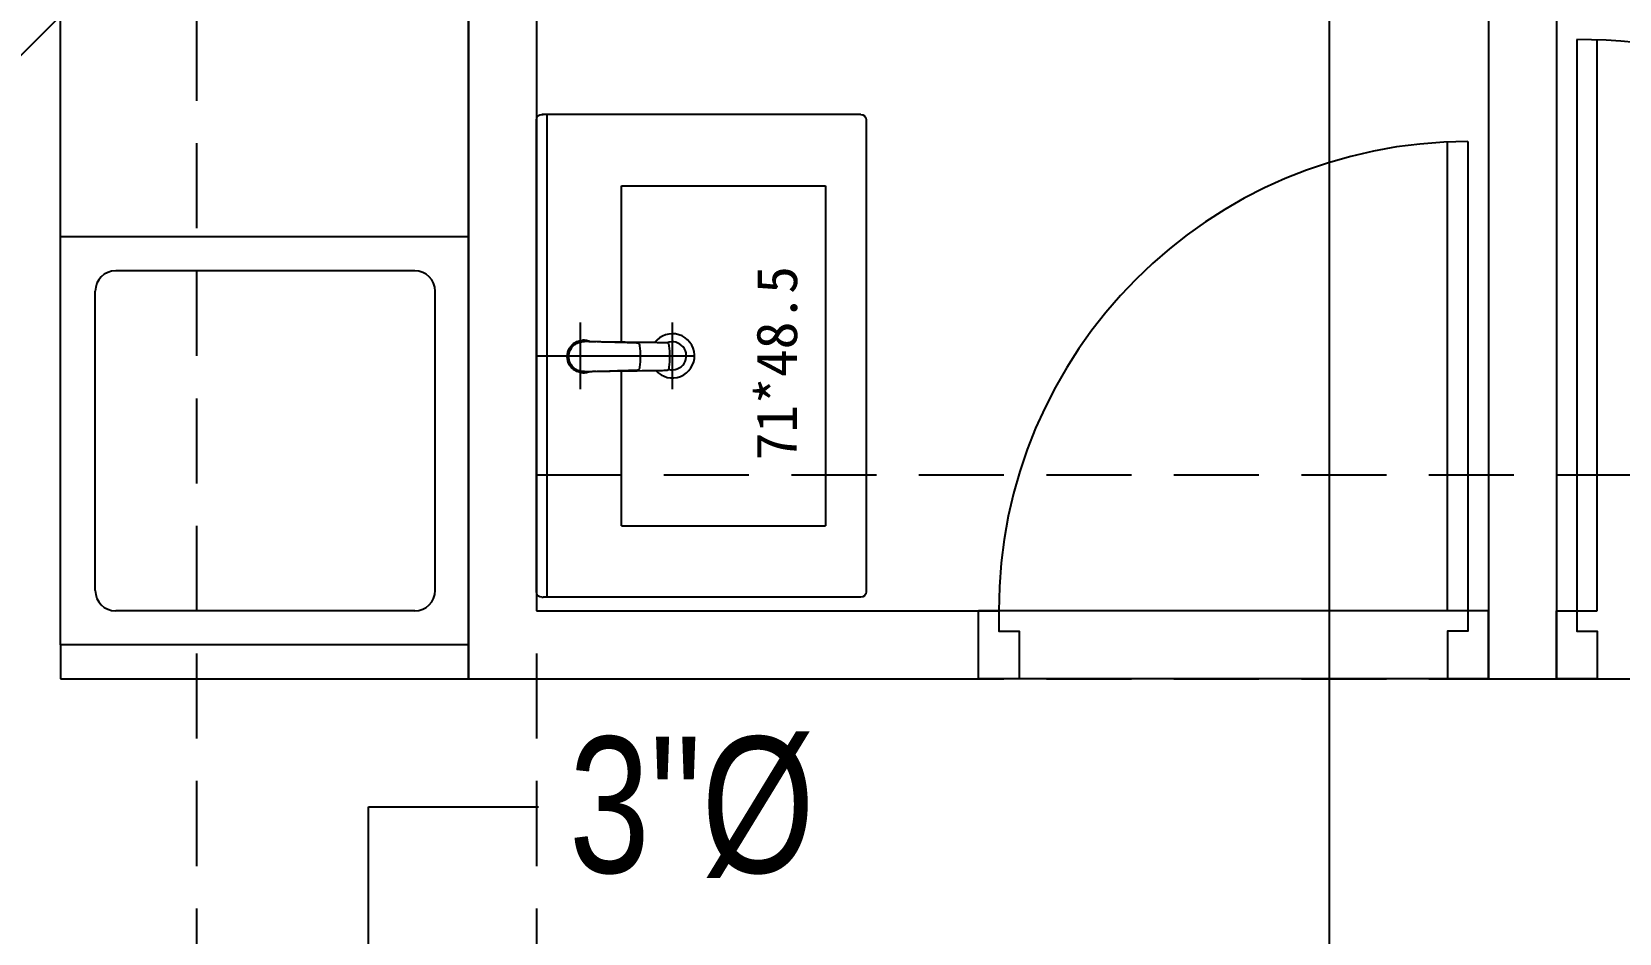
# Model space of a CAD drawing. Header units: millimetres. Extents: x 98197 to 106565, y 53890 to 60222.
# Drawn here: x 100412.9 to 100646.4, y 55353.2 to 55485.7 of the extents above; entities that cross this region are included whole.
import ezdxf

# ---------------------------------------------------------------- set-up
doc = ezdxf.new("R2010")
doc.units = ezdxf.units.MM
doc.header["$LTSCALE"] = 50
doc.header["$MEASUREMENT"] = 0
doc.linetypes.add('CENTER2', pattern=[1.125, 0.75, -0.125, 0.125, -0.125])
doc.linetypes.add('HIDDEN', pattern=[0.375, 0.25, -0.125])
doc.layers.get('0').update_dxf_attribs({"color": 8, "linetype": 'CONTINUOUS'})
for name, color, linetype in [('00', 7, 'HIDDEN'), ('35', 4, 'CENTER2'), ('36雨排水', 3, 'CONTINUOUS')]:
    doc.layers.add(name, color=color, linetype=linetype)
doc.styles.add('CHINA', font='c2', dxfattribs={"bigfont": 'china'})
doc.styles.get("Standard").update_dxf_attribs({"font": 'romand.shx', "bigfont": 'dayump.shx'})

# ---------------------------------------------------------------- blocks, each defined once
blk = doc.blocks.new('3453453')
at = {"layer": '36雨排水', "color": 1, "linetype": 'Continuous'}
blk.add_line((95284.11, 55375.11), (95474.32, 55565.32), dxfattribs=at)
blk = doc.blocks.new('*U64', base_point=(71322.47, 1628.82))
for p, q in [((71353.97, 1633.82), (71353.97, 1702.82)), ((71356.97, 1702.82), (71356.97, 1633.82)), ((71284.97, 1623.82), (71284.97, 1633.82)), ((71353.97, 1633.82), (71284.97, 1633.82)), ((71356.97, 1633.82), (71353.97, 1633.82)), ((71359.97, 1633.82), (71356.97, 1633.82)), ((71359.97, 1623.82), (71359.97, 1633.82)), ((71359.97, 1623.82), (71284.97, 1623.82))]:
    blk.add_line(p, q)
for points in [[(71284.97, 1633.82), (71287.97, 1633.82), (71287.97, 1630.82), (71290.97, 1630.82), (71290.97, 1623.82), (71284.97, 1623.82)], [(71359.97, 1633.82), (71356.97, 1633.82), (71356.97, 1630.82), (71353.97, 1630.82), (71353.97, 1623.82), (71359.97, 1623.82)]]:
    blk.add_lwpolyline(points)
blk.add_arc((71356.97, 1633.82), 69, 90, 180)
blk = doc.blocks.new('*U66', base_point=(71414.97, 1628.82))
for p, q in [((71372.97, 1717.82), (71372.97, 1633.82)), ((71375.97, 1633.82), (71375.97, 1717.82)), ((71369.97, 1623.82), (71369.97, 1633.82)), ((71372.97, 1633.82), (71375.97, 1633.82)), ((71459.97, 1623.82), (71459.97, 1633.82))]:
    blk.add_line(p, q)
for points in [[(71369.97, 1633.82), (71372.97, 1633.82), (71372.97, 1630.82), (71375.97, 1630.82), (71375.97, 1623.82), (71369.97, 1623.82)], [(71459.97, 1633.82), (71456.97, 1633.82), (71456.97, 1630.82), (71453.97, 1630.82), (71453.97, 1623.82), (71459.97, 1623.82)]]:
    blk.add_lwpolyline(points)
blk.add_arc((71372.97, 1633.82), 84, 0, 90)

msp = doc.modelspace()

# ---------------------------------------------------------------- linework, layer by layer
for p, q in [((100487.154, 55655.566), (100487.154, 55400.566)), ((100627.154, 55655.566), (100627.154, 55390.566)), ((100637.154, 55655.566), (100637.154, 55390.566)), ((100417.154, 55395.566), (100417.154, 55600.566)), ((100477.154, 55600.566), (100477.154, 55390.566)), ((100477.154, 55395.566), (100477.154, 55600.566)), ((100487.154, 55403.366), (100487.154, 55472.766)), ((100477.154, 55455.566), (100417.154, 55455.566)), ((100469.279, 55450.566), (100425.279, 55450.566)), ((100422.279, 55403.566), (100422.279, 55447.566)), ((100472.279, 55403.563), (100472.279, 55447.566)), ((100493.654, 55433.174), (100493.654, 55442.958)), ((100507.154, 55433.174), (100507.154, 55442.958)), ((100491.887, 55438.911), (100492.037, 55439.204)), ((100492.037, 55439.204), (100492.178, 55439.412)), ((100492.178, 55439.412), (100492.397, 55439.673)), ((100492.194, 55439.049), (100492.3, 55439.219)), ((100492.3, 55439.219), (100492.42, 55439.378)), ((100492.397, 55439.673), (100492.622, 55439.862)), ((100492.42, 55439.378), (100492.554, 55439.525)), ((100492.554, 55439.525), (100492.661, 55439.626)), ((100492.622, 55439.862), (100492.776, 55439.972)), ((100492.661, 55439.626), (100492.775, 55439.719)), ((100492.775, 55439.719), (100492.893, 55439.803)), ((100492.776, 55439.972), (100492.938, 55440.069)), ((100492.893, 55439.803), (100493.015, 55439.878)), ((100492.938, 55440.069), (100493.104, 55440.152)), ((100493.015, 55439.878), (100493.137, 55439.943)), ((100493.104, 55440.152), (100493.274, 55440.221)), ((100493.137, 55439.943), (100493.261, 55439.999)), ((100493.261, 55439.999), (100493.388, 55440.047)), ((100493.274, 55440.221), (100493.445, 55440.275)), ((100493.274, 55440.221), (100493.445, 55440.275)), ((100493.388, 55440.047), (100493.518, 55440.087)), ((100493.445, 55440.275), (100493.617, 55440.316)), ((100493.445, 55440.275), (100493.617, 55440.316)), ((100493.518, 55440.087), (100493.615, 55440.11)), ((100493.615, 55440.11), (100493.712, 55440.129)), ((100493.617, 55440.316), (100493.787, 55440.344)), ((100493.712, 55440.129), (100493.81, 55440.144)), ((100493.787, 55440.344), (100493.955, 55440.359)), ((100493.81, 55440.144), (100493.909, 55440.155)), ((100493.909, 55440.155), (100494.087, 55440.163)), ((100493.938, 55440.154), (100494.038, 55440.16)), ((100493.938, 55440.154), (100493.979, 55440.156)), ((100493.955, 55440.359), (100493.996, 55440.361)), ((100494.217, 55440.359), (100493.996, 55440.361)), ((100494.038, 55440.16), (100494.075, 55440.162)), ((100494.075, 55440.162), (100494.117, 55440.163)), ((100494.087, 55440.163), (100494.111, 55440.163)), ((100494.095, 55440.162), (100494.117, 55440.163)), ((100494.143, 55440.163), (100494.111, 55440.163)), ((100494.117, 55440.163), (100494.127, 55440.163)), ((100494.127, 55440.163), (100494.117, 55440.163)), ((100494.121, 55440.162), (100494.218, 55440.163)), ((100494.121, 55440.162), (100494.167, 55440.163)), ((100494.127, 55440.163), (100494.15, 55440.163)), ((100494.135, 55440.163), (100494.167, 55440.163)), ((100494.135, 55440.163), (100494.169, 55440.163)), ((100494.135, 55440.163), (100494.167, 55440.163)), ((100494.154, 55440.163), (100494.181, 55440.163)), ((100494.16, 55440.163), (100494.192, 55440.163)), ((100494.16, 55440.163), (100494.172, 55440.163)), ((100494.167, 55440.163), (100494.218, 55440.163)), ((100494.169, 55440.163), (100494.218, 55440.163)), ((100494.169, 55440.163), (100494.237, 55440.163)), ((100494.177, 55440.163), (100494.169, 55440.163)), ((100494.186, 55440.163), (100494.181, 55440.163)), ((100494.237, 55440.163), (100494.192, 55440.163)), ((100494.539, 55440.32), (100494.217, 55440.359)), ((100494.293, 55440.163), (100494.218, 55440.163)), ((100494.326, 55440.162), (100494.222, 55440.163)), ((100494.286, 55440.163), (100494.222, 55440.163)), ((100494.293, 55440.163), (100494.279, 55440.163)), ((100494.326, 55440.162), (100494.279, 55440.163)), ((100494.326, 55440.162), (100494.286, 55440.163)), ((100494.33, 55440.169), (100494.289, 55440.173)), ((100494.433, 55440.16), (100494.326, 55440.162)), ((100494.383, 55440.165), (100494.33, 55440.169)), ((100494.445, 55440.161), (100494.383, 55440.165)), ((100494.544, 55440.156), (100494.433, 55440.16)), ((100494.544, 55440.156), (100494.434, 55440.159)), ((100494.493, 55440.158), (100494.445, 55440.161)), ((100496.093, 55440.114), (100494.457, 55440.159)), ((100495.912, 55440.119), (100494.457, 55440.159)), ((100494.867, 55440.232), (100494.539, 55440.32)), ((100494.746, 55440.151), (100494.582, 55440.156)), ((100494.93, 55440.146), (100494.746, 55440.151)), ((100495.079, 55440.142), (100494.867, 55440.232)), ((100495.051, 55440.143), (100494.93, 55440.146)), ((100495.176, 55440.139), (100495.051, 55440.143)), ((100495.307, 55440.136), (100495.176, 55440.139)), ((100495.442, 55440.132), (100495.307, 55440.136)), ((100495.588, 55440.128), (100495.442, 55440.132)), ((100495.74, 55440.124), (100495.588, 55440.128)), ((100495.912, 55440.119), (100495.74, 55440.124)), ((100496.315, 55440.111), (100496.063, 55440.115)), ((100496.315, 55440.111), (100496.063, 55440.115)), ((100496.22, 55440.11), (100496.093, 55440.114)), ((100496.726, 55440.096), (100496.22, 55440.11)), ((100496.619, 55440.106), (100496.315, 55440.111)), ((100497.191, 55440.098), (100496.619, 55440.106)), ((100497.913, 55440.064), (100496.726, 55440.096)), ((100497.978, 55440.088), (100497.191, 55440.098)), ((100498.705, 55440.042), (100497.913, 55440.064)), ((100498.721, 55440.078), (100497.978, 55440.088)), ((100499.101, 55440.031), (100498.705, 55440.042)), ((100499.216, 55440.072), (100498.721, 55440.078)), ((100499.732, 55440.014), (100499.101, 55440.031)), ((100500.188, 55440.06), (100499.216, 55440.072)), ((100500.048, 55440.005), (100499.732, 55440.014)), ((100500.52, 55439.991), (100500.048, 55440.005)), ((100501.966, 55440.037), (100500.188, 55440.06)), ((100500.755, 55439.984), (100500.52, 55439.991)), ((100500.989, 55439.978), (100500.755, 55439.984)), ((100501.221, 55439.97), (100500.989, 55439.978)), ((100501.452, 55439.963), (100501.221, 55439.97)), ((100501.681, 55439.956), (100501.452, 55439.963)), ((100501.906, 55439.948), (100501.681, 55439.956)), ((100501.949, 55439.947), (100501.906, 55439.948)), ((100502.054, 55439.934), (100501.949, 55439.947)), ((100502.691, 55440.027), (100501.966, 55440.037)), ((100502.107, 55439.92), (100502.054, 55439.934)), ((100502.181, 55439.885), (100502.107, 55439.92)), ((100502.192, 55439.878), (100502.181, 55439.885)), ((100502.256, 55439.827), (100502.192, 55439.878)), ((100502.307, 55439.767), (100502.256, 55439.827)), ((100502.344, 55439.697), (100502.307, 55439.767)), ((100502.362, 55439.646), (100502.344, 55439.697)), ((100502.381, 55439.539), (100502.362, 55439.646)), ((100502.424, 55439.146), (100502.381, 55439.539)), ((100503.063, 55440.023), (100502.691, 55440.027)), ((100503.341, 55440.019), (100503.063, 55440.023)), ((100503.617, 55440.016), (100503.341, 55440.019)), ((100503.844, 55440.014), (100503.617, 55440.016)), ((100504.066, 55440.011), (100503.844, 55440.014)), ((100504.262, 55440.009), (100504.066, 55440.011)), ((100504.454, 55440.007), (100504.262, 55440.009)), ((100504.641, 55440.005), (100504.454, 55440.007)), ((100504.822, 55440.004), (100504.641, 55440.005)), ((100504.982, 55440.002), (100504.822, 55440.004)), ((100505.136, 55440.001), (100504.982, 55440.002)), ((100505.176, 55440), (100505.136, 55440.001)), ((100505.475, 55439.995), (100505.176, 55440)), ((100505.719, 55439.99), (100505.475, 55439.995)), ((100505.963, 55439.986), (100505.719, 55439.99)), ((100506.207, 55439.982), (100505.963, 55439.986)), ((100506.236, 55439.982), (100506.207, 55439.982)), ((100506.327, 55439.975), (100506.236, 55439.982)), ((100506.359, 55439.972), (100506.327, 55439.975)), ((100506.413, 55439.962), (100506.359, 55439.972)), ((100506.489, 55439.931), (100506.413, 55439.962)), ((100506.567, 55439.873), (100506.489, 55439.931)), ((100506.579, 55439.861), (100506.567, 55439.873)), ((100506.629, 55439.793), (100506.579, 55439.861)), ((100506.664, 55439.712), (100506.629, 55439.793)), ((100506.68, 55439.653), (100506.664, 55439.712)), ((100506.698, 55439.532), (100506.68, 55439.653)), ((100506.739, 55439.14), (100506.698, 55439.532)), ((100487.154, 55438.066), (100510.404, 55438.066)), ((100491.691, 55437.961), (100491.713, 55438.28)), ((100491.713, 55437.642), (100491.691, 55437.961)), ((100491.713, 55438.28), (100491.78, 55438.608)), ((100491.78, 55437.314), (100491.713, 55437.642)), ((100491.78, 55438.608), (100491.887, 55438.911)), ((100491.887, 55437.012), (100491.78, 55437.314)), ((100492.037, 55436.718), (100491.887, 55437.012)), ((100491.91, 55437.961), (100491.916, 55438.126)), ((100491.916, 55437.797), (100491.91, 55437.961)), ((100491.916, 55438.126), (100491.931, 55438.262)), ((100491.931, 55437.661), (100491.916, 55437.797)), ((100491.931, 55438.262), (100491.953, 55438.398)), ((100491.953, 55437.525), (100491.931, 55437.661)), ((100491.953, 55438.398), (100491.985, 55438.533)), ((100491.985, 55437.39), (100491.953, 55437.525)), ((100491.985, 55438.533), (100492.025, 55438.666)), ((100492.025, 55437.256), (100491.985, 55437.39)), ((100492.025, 55438.666), (100492.073, 55438.797)), ((100492.073, 55437.125), (100492.025, 55437.256)), ((100492.073, 55438.797), (100492.129, 55438.925)), ((100492.129, 55436.998), (100492.073, 55437.125)), ((100492.129, 55438.925), (100492.194, 55439.049)), ((100492.194, 55436.874), (100492.129, 55436.998)), ((100492.3, 55436.703), (100492.194, 55436.874)), ((100502.453, 55438.752), (100502.424, 55439.146)), ((100502.424, 55436.777), (100502.453, 55437.171)), ((100502.47, 55438.357), (100502.453, 55438.752)), ((100502.453, 55437.171), (100502.47, 55437.566)), ((100502.476, 55437.961), (100502.47, 55438.357)), ((100502.476, 55437.961), (100502.47, 55438.357)), ((100502.47, 55437.566), (100502.476, 55437.961)), ((100502.47, 55437.566), (100502.476, 55437.961)), ((100506.768, 55438.748), (100506.739, 55439.14)), ((100506.739, 55436.782), (100506.768, 55437.174)), ((100506.786, 55438.355), (100506.768, 55438.748)), ((100506.768, 55437.174), (100506.786, 55437.568)), ((100506.791, 55437.961), (100506.786, 55438.355)), ((100506.786, 55437.568), (100506.791, 55437.961)), ((100492.178, 55436.511), (100492.037, 55436.718)), ((100492.34, 55436.317), (100492.178, 55436.511)), ((100492.42, 55436.544), (100492.3, 55436.703)), ((100492.476, 55436.183), (100492.34, 55436.317)), ((100492.554, 55436.398), (100492.42, 55436.544)), ((100492.622, 55436.061), (100492.476, 55436.183)), ((100492.661, 55436.297), (100492.554, 55436.398)), ((100492.776, 55435.951), (100492.622, 55436.061)), ((100492.775, 55436.204), (100492.661, 55436.297)), ((100492.893, 55436.12), (100492.775, 55436.204)), ((100492.938, 55435.854), (100492.776, 55435.951)), ((100493.015, 55436.044), (100492.893, 55436.12)), ((100493.104, 55435.771), (100492.938, 55435.854)), ((100493.137, 55435.98), (100493.015, 55436.044)), ((100493.274, 55435.702), (100493.104, 55435.771)), ((100493.261, 55435.923), (100493.137, 55435.98)), ((100493.388, 55435.875), (100493.261, 55435.923)), ((100493.445, 55435.647), (100493.274, 55435.702)), ((100493.445, 55435.647), (100493.274, 55435.702)), ((100493.518, 55435.836), (100493.388, 55435.875)), ((100493.617, 55435.606), (100493.445, 55435.647)), ((100493.617, 55435.606), (100493.445, 55435.647)), ((100493.615, 55435.812), (100493.518, 55435.836)), ((100493.712, 55435.793), (100493.615, 55435.812)), ((100493.787, 55435.578), (100493.617, 55435.606)), ((100493.81, 55435.778), (100493.712, 55435.793)), ((100493.955, 55435.563), (100493.787, 55435.578)), ((100493.909, 55435.768), (100493.81, 55435.778)), ((100494.087, 55435.759), (100493.909, 55435.768)), ((100494.038, 55435.763), (100493.938, 55435.769)), ((100493.979, 55435.767), (100493.938, 55435.769)), ((100493.996, 55435.561), (100493.955, 55435.563)), ((100493.996, 55435.561), (100494.217, 55435.563)), ((100494.075, 55435.761), (100494.038, 55435.763)), ((100494.117, 55435.759), (100494.075, 55435.761)), ((100494.111, 55435.759), (100494.087, 55435.759)), ((100494.117, 55435.759), (100494.095, 55435.761)), ((100494.111, 55435.759), (100494.143, 55435.759)), ((100494.127, 55435.759), (100494.117, 55435.759)), ((100494.117, 55435.759), (100494.127, 55435.759)), ((100494.218, 55435.759), (100494.121, 55435.761)), ((100494.167, 55435.76), (100494.121, 55435.761)), ((100494.15, 55435.759), (100494.127, 55435.759)), ((100494.169, 55435.759), (100494.135, 55435.76)), ((100494.167, 55435.76), (100494.135, 55435.76)), ((100494.167, 55435.76), (100494.135, 55435.76)), ((100494.181, 55435.759), (100494.154, 55435.759)), ((100494.192, 55435.759), (100494.16, 55435.76)), ((100494.172, 55435.76), (100494.16, 55435.76)), ((100494.218, 55435.759), (100494.167, 55435.76)), ((100494.218, 55435.759), (100494.169, 55435.76)), ((100494.237, 55435.759), (100494.169, 55435.76)), ((100494.169, 55435.759), (100494.177, 55435.759)), ((100494.181, 55435.759), (100494.186, 55435.759)), ((100494.192, 55435.759), (100494.237, 55435.759)), ((100494.217, 55435.563), (100494.539, 55435.603)), ((100494.217, 55435.563), (100494.539, 55435.603)), ((100494.218, 55435.759), (100494.293, 55435.76)), ((100494.222, 55435.759), (100494.286, 55435.76)), ((100494.222, 55435.759), (100494.326, 55435.76)), ((100494.279, 55435.76), (100494.293, 55435.76)), ((100494.279, 55435.76), (100494.326, 55435.76)), ((100494.286, 55435.76), (100494.326, 55435.76)), ((100494.326, 55435.76), (100494.433, 55435.763)), ((100494.433, 55435.763), (100494.544, 55435.766)), ((100494.457, 55435.764), (100496.093, 55435.809)), ((100494.457, 55435.764), (100495.912, 55435.804)), ((100494.539, 55435.603), (100494.867, 55435.691)), ((100494.582, 55435.767), (100494.746, 55435.771)), ((100494.746, 55435.771), (100494.93, 55435.777)), ((100494.867, 55435.691), (100495.078, 55435.781)), ((100494.93, 55435.777), (100495.051, 55435.78)), ((100495.051, 55435.78), (100495.176, 55435.783)), ((100495.176, 55435.783), (100495.307, 55435.787)), ((100495.307, 55435.787), (100495.442, 55435.791)), ((100495.442, 55435.791), (100495.588, 55435.795)), ((100495.588, 55435.795), (100495.74, 55435.799)), ((100495.74, 55435.799), (100495.912, 55435.804)), ((100496.063, 55435.808), (100496.315, 55435.812)), ((100496.063, 55435.808), (100496.315, 55435.812)), ((100496.093, 55435.809), (100496.22, 55435.812)), ((100496.22, 55435.812), (100496.726, 55435.826)), ((100496.315, 55435.812), (100496.619, 55435.816)), ((100496.619, 55435.816), (100497.191, 55435.824)), ((100496.726, 55435.826), (100497.913, 55435.859)), ((100497.191, 55435.824), (100497.978, 55435.835)), ((100497.913, 55435.859), (100498.705, 55435.88)), ((100497.978, 55435.835), (100498.721, 55435.844)), ((100498.705, 55435.88), (100499.101, 55435.891)), ((100498.721, 55435.844), (100499.216, 55435.85)), ((100499.101, 55435.891), (100499.732, 55435.909)), ((100499.216, 55435.85), (100500.188, 55435.863)), ((100499.732, 55435.909), (100500.048, 55435.918)), ((100500.048, 55435.918), (100500.52, 55435.931)), ((100500.188, 55435.863), (100501.966, 55435.886)), ((100500.52, 55435.931), (100500.755, 55435.938)), ((100500.755, 55435.938), (100500.989, 55435.945)), ((100500.989, 55435.945), (100501.221, 55435.952)), ((100501.221, 55435.952), (100501.452, 55435.959)), ((100501.452, 55435.959), (100501.681, 55435.967)), ((100501.681, 55435.967), (100501.906, 55435.974)), ((100501.906, 55435.974), (100501.949, 55435.976)), ((100501.949, 55435.976), (100502.054, 55435.988)), ((100501.966, 55435.886), (100502.691, 55435.895)), ((100502.054, 55435.988), (100502.107, 55436.002)), ((100502.107, 55436.002), (100502.181, 55436.038)), ((100502.181, 55436.038), (100502.192, 55436.045)), ((100502.192, 55436.045), (100502.256, 55436.095)), ((100502.256, 55436.095), (100502.307, 55436.155)), ((100502.307, 55436.155), (100502.344, 55436.226)), ((100502.344, 55436.226), (100502.362, 55436.277)), ((100502.362, 55436.277), (100502.381, 55436.384)), ((100502.381, 55436.384), (100502.424, 55436.777)), ((100502.691, 55435.895), (100503.063, 55435.9)), ((100503.063, 55435.9), (100503.341, 55435.903)), ((100503.341, 55435.903), (100503.617, 55435.906)), ((100503.617, 55435.906), (100503.844, 55435.909)), ((100503.844, 55435.909), (100504.066, 55435.911)), ((100504.066, 55435.911), (100504.262, 55435.914)), ((100504.262, 55435.914), (100504.454, 55435.915)), ((100504.454, 55435.915), (100504.641, 55435.917)), ((100504.641, 55435.917), (100504.822, 55435.919)), ((100504.822, 55435.919), (100504.982, 55435.92)), ((100504.982, 55435.92), (100505.136, 55435.922)), ((100505.136, 55435.922), (100505.176, 55435.922)), ((100505.176, 55435.922), (100505.475, 55435.928)), ((100505.475, 55435.928), (100505.719, 55435.932)), ((100505.719, 55435.932), (100505.963, 55435.936)), ((100505.963, 55435.936), (100506.207, 55435.94)), ((100506.207, 55435.94), (100506.236, 55435.941)), ((100506.236, 55435.941), (100506.327, 55435.948)), ((100506.327, 55435.948), (100506.359, 55435.95)), ((100506.359, 55435.95), (100506.413, 55435.96)), ((100506.413, 55435.96), (100506.489, 55435.991)), ((100506.489, 55435.991), (100506.567, 55436.049)), ((100506.567, 55436.049), (100506.579, 55436.062)), ((100506.579, 55436.062), (100506.629, 55436.13)), ((100506.629, 55436.13), (100506.664, 55436.211)), ((100506.664, 55436.211), (100506.68, 55436.269)), ((100506.68, 55436.269), (100506.698, 55436.391)), ((100506.698, 55436.391), (100506.739, 55436.782)), ((100469.279, 55400.566), (100425.279, 55400.566)), ((100487.154, 55400.566), (100552.154, 55400.566)), ((100477.154, 55395.566), (100417.154, 55395.566)), ((100477.154, 55390.566), (100552.154, 55390.566)), ((100627.154, 55390.566), (100637.154, 55390.566))]:
    msp.add_line(p, q)
at = {"ltscale": 0.1}
for p, q in [((100488.154, 55473.566), (100487.954, 55473.566)), ((100487.954, 55473.566), (100488.154, 55473.566)), ((100534.854, 55473.566), (100488.154, 55473.566)), ((100488.754, 55402.566), (100488.754, 55473.566)), ((100535.654, 55472.766), (100535.654, 55403.366)), ((100499.654, 55463.066), (100529.654, 55463.066)), ((100499.654, 55440.016), (100499.654, 55463.066)), ((100529.654, 55463.066), (100529.654, 55413.066)), ((100499.654, 55413.066), (100499.654, 55435.907)), ((100499.654, 55413.066), (100529.654, 55413.066)), ((100487.954, 55402.566), (100488.154, 55402.566)), ((100534.854, 55402.566), (100488.154, 55402.566))]:
    msp.add_line(p, q, dxfattribs=at)
at = {"linetype": 'Continuous'}
msp.add_lwpolyline([(100417.154, 55395.566), (100417.154, 55600.566), (100477.154, 55600.566), (100477.154, 55395.566), (100417.154, 55395.566)], dxfattribs=at)
msp.add_lwpolyline([(100417.154, 55390.566), (100477.154, 55390.566), (100477.154, 55395.566), (100417.154, 55395.566)], close=True)
at = {"ltscale": 0.1, "extrusion": (0, 0, -1)}
for centre, start, end in [((-100487.954, 55472.766), 0, 90), ((-100534.854, 55472.766), 90, 180), ((-100487.954, 55403.366), 270, 0), ((-100534.854, 55403.366), 180, 270)]:
    msp.add_arc(centre, 0.8, start, end, dxfattribs=at)
for centre, radius, start, end in [((100425.279, 55447.566), 3, 90, 180), ((100469.279, 55447.566), 3, 0, 90), ((100507.154, 55438.066), 3.25, 221.38229, 143.35472), ((100507.154, 55438.066), 2.05, 254.35392, 112.00246), ((100425.279, 55403.566), 3, 180, 270), ((100469.279, 55403.566), 3, 270, 359.9422)]:
    msp.add_arc(centre, radius, start, end)
at = {"layer": '00'}
for p, q in [((100437.154, 55600.566), (100437.154, 55000.566)), ((100487.154, 55600.566), (100487.154, 55000.566)), ((100487.154, 55420.566), (101004.654, 55420.566)), ((100487.154, 55390.566), (101004.654, 55390.566))]:
    msp.add_line(p, q, dxfattribs=at)
at = {"layer": '35', "color": 1, "linetype": 'Continuous'}
for p, q in [((100462.459, 55371.77), (100487.459, 55371.77)), ((100462.459, 55346.77), (100462.459, 55371.77))]:
    msp.add_line(p, q, dxfattribs=at)
at = {"layer": '36雨排水', "color": 1}
msp.add_line((100603.739, 55569.566), (100603.739, 55310.005), dxfattribs=at)

# ---------------------------------------------------------------- block references
for name, p in [('*U66', (100682.154, 55395.566)), ('*U64', (100589.654, 55395.566))]:
    msp.add_blockref(name, p)
msp.add_blockref('3453453', (5020.09, 0), dxfattribs=at)

# ---------------------------------------------------------------- texts
at = {"lineweight": 40, "insert": (100522.528, 55436.986), "char_height": 6, "width": 43.84929, "attachment_point": 5, "rotation": 89.88004}
msp.add_mtext('{\\fDFKai-SB|b0|i0|c136|p65;\\C5;71*48.5}', dxfattribs=at)
at = {"layer": '35', "color": 1, "linetype": 'Continuous', "style": 'CHINA', "width": 0.8}
msp.add_text('3"%%C', height=20, dxfattribs=at).set_placement((100491.943, 55362.072))

doc.saveas('drawing.dxf')
